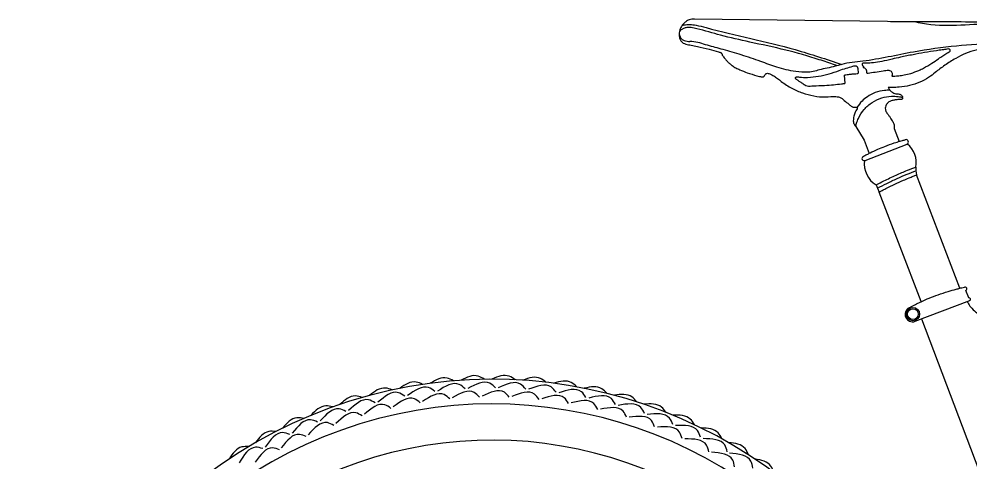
# Model space of a CAD drawing. Header units: millimetres. Extents: x -1488 to 354, y -1 to 1042.
# Drawn here: x -1484 to -795, y 627 to 949 of the extents above; entities that cross this region are included whole.
import ezdxf

# ---------------------------------------------------------------- set-up
doc = ezdxf.new("R2010")
doc.units = ezdxf.units.MM
doc.layers.add('ceco.net 420', color=7, linetype='Continuous')

msp = doc.modelspace()

# ---------------------------------------------------------------- linework, layer by layer
at = {"layer": 'ceco.net 420'}
for points in [[(-855.57, 946.73), (-995.3, 948.62)], [(-886.92, 907.95), (-886.38, 902.07)], [(-878.6, 870.83), (-872.47, 860.92), (-868.91, 851.39)], [(-850.7, 869.51), (-847.16, 860.04)], [(-871.79, 846.29), (-841.45, 857.99)], [(-834.95, 841.52), (-834.97, 838.79), (-834.5, 835.78)], [(-803.14, 753.79), (-834.5, 835.78)], [(-863.75, 828.54), (-862.78, 826.18), (-861.64, 823.4)], [(-831.15, 744.07), (-861.55, 823.44)], [(-796.69, 746.77), (-798.91, 752.18)], [(-835.63, 729.86), (-796.05, 744.9)], [(-830.88, 731.67), (-768.56, 567.35)]]:
    msp.add_lwpolyline(points, dxfattribs=at)
for radius in [4.83, 3.91]:
    msp.add_circle((-837.18, 735.04), radius, dxfattribs=at)
for centre, radius, start, end in [((-842.15, 859.61), 1.76, 293.37576, 106.84584), ((-852.2, 844.55), 17.51, 350.00072, 50.93675), ((-872.43, 847.78), 1.62, 122.39203, 292.96029), ((-854.65, 843.74), 17.72, 172.10125, 239.11817), ((-799.32, 753.37), 1.25, 288.91012, 109.46849), ((-796.4, 745.83), 0.99, 288.61473, 107.3755), ((-837.48, 734.87), 5.35, 117.96226, 290.31386), ((-1141.88, 345.32), 342.61, 30.05739, 339.95745), ((-1141.88, 345.32), 324.72, 30.25968, 337.84604), ((-1141.88, 345.32), 298.54, 30.59964, 334.59776)]:
    msp.add_arc(centre, radius, start, end, dxfattribs=at)
for points in [[(-995.3, 948.62), (-997.15, 948.48), (-999.2, 948.11), (-1001.66, 946.64), (-1003.26, 945.27), (-1004.22, 944.12), (-1005.41, 942.04), (-1006.23, 939.66), (-1006.41, 937.76), (-1005.95, 936.38), (-1004.74, 934.27), (-1002.78, 933.16), (-998.69, 932.29)], [(-1004.29, 944.03), (-1002.78, 944.35), (-998.76, 944.64), (-994.15, 944.17), (-987, 942.45), (-922.36, 926.46), (-888.76, 915.77)], [(-776.91, 931.27), (-776.31, 930.13), (-775.14, 928.52), (-773.28, 926.76), (-769.65, 924.85), (-766.05, 924.25), (-760.57, 924.42), (-752.41, 924.93), (-745.95, 925.51), (-741.1, 925.52), (-736.66, 924.97), (-732.79, 924.03), (-730.75, 923.64), (-727.37, 923.73), (-725.9, 924.53), (-725.01, 926.22), (-724.61, 929.21), (-725.03, 932.25), (-726.73, 936.05), (-730.28, 939.79), (-737.96, 943.29), (-746.41, 945.5), (-755.78, 946.42), (-773.41, 946.41), (-789.8, 946.41), (-814.57, 946.57), (-837.54, 946.67), (-855.57, 946.73)], [(-892.09, 914.82), (-893.92, 915.47), (-904.96, 919.19), (-929.21, 926.14), (-955.35, 931.95), (-976.43, 936.95), (-993.55, 941.55), (-997.77, 942.39), (-1000.93, 942.46), (-1003.21, 941.8), (-1004.95, 940.8), (-1006.22, 939.69)], [(-1006.28, 937.22), (-1006.34, 936.66), (-1006.32, 935.79), (-1005.99, 934.31), (-1004.93, 932.49), (-1003.49, 931.25), (-1001.6, 930.51), (-997.68, 929.71), (-993.25, 928.75), (-984.78, 926.7), (-977.9, 924.84), (-976.96, 924.57), (-976.35, 924.34), (-975.87, 923.98), (-975.52, 923.54), (-975.28, 922.97), (-975.22, 922.54), (-974.96, 922.14), (-974.4, 921.28), (-973.43, 920.01), (-971.7, 918.04), (-970.09, 916.52), (-968.03, 914.91), (-965.41, 913.28), (-962.61, 911.95), (-957.08, 909.76), (-950.27, 907.64), (-948.32, 907.14), (-947.52, 906.95), (-946.58, 906.74), (-945.83, 906.77), (-945.1, 907.13), (-944.68, 907.59), (-944.43, 908.12), (-943.99, 908.71), (-943.38, 909.13), (-942.5, 909.34), (-941.47, 909.12), (-940.35, 908.63), (-939.32, 908.14), (-937.95, 907.41), (-935.23, 905.64), (-932.48, 903.46), (-924.92, 898.5), (-917.14, 895.1), (-908.9, 893), (-900.52, 892.25), (-892.9, 892.52), (-889.42, 891.61), (-886.02, 888.96), (-882.83, 886.4), (-881.02, 884.97), (-880.07, 884.75), (-879.22, 884.8), (-878.68, 884.96), (-878.09, 884.87), (-877.73, 884.57), (-877.53, 884.08), (-877.6, 883.6), (-878.4, 882.3), (-879.51, 879.87), (-880.22, 876.65), (-880.08, 873.35), (-878.6, 870.83)], [(-778.31, 931.18), (-777.71, 930.84), (-777.17, 930.12), (-777.01, 929.44), (-777.13, 928.62), (-777.54, 927.96), (-778.12, 927.53), (-778.7, 927.35), (-779.9, 927.33), (-782.37, 927.26), (-785.84, 926.98), (-791.25, 926.1), (-799.06, 923.74), (-806.17, 920.13), (-814.12, 915.15), (-820.97, 909.93), (-825.79, 906.35), (-832.24, 902.93), (-839.55, 900.51), (-847.09, 899.29), (-852.12, 899.12), (-854.97, 899.18)], [(-852.32, 907.39), (-852.09, 908.74), (-852.38, 909.9), (-853.03, 910.82), (-854.06, 911.48), (-855.04, 911.68), (-856.82, 911.42), (-858.75, 911.13), (-864.52, 910.28), (-869.63, 909.52), (-870.21, 909.44), (-870.57, 909.6), (-870.72, 909.96), (-870.73, 911), (-870.92, 911.7), (-871.19, 912.26), (-871.91, 913.06), (-872.61, 913.48), (-873.1, 913.66), (-873.03, 914.1), (-873.22, 914.63), (-873.59, 914.94), (-873.92, 915.4), (-873.8, 916.22), (-873.41, 916.58), (-872.59, 916.61), (-870.96, 916.61), (-865.74, 916.94), (-859.76, 917.88), (-852.31, 919.61), (-846.18, 920.97), (-837.07, 922.81), (-828.84, 924.31), (-820.12, 925.72), (-815.98, 926.33), (-812.52, 926.81), (-810.94, 926.93), (-810.37, 926.55), (-810.14, 925.95), (-810.29, 925.33), (-810.81, 924.87), (-812.52, 923.93), (-815.56, 922.05), (-818.55, 919.93), (-823.38, 916.59), (-829.51, 913.1), (-832.86, 911.47), (-838.7, 909.31), (-843.51, 908.13), (-847.26, 907.6), (-849.15, 907.46), (-851.23, 907.34), (-852.32, 907.39)], [(-797.88, 744.2), (-797.02, 742.59), (-794.57, 739.27), (-790.38, 735.68), (-776.74, 730.48), (-756.99, 724.57), (-731.47, 717.98), (-709.01, 714.56), (-690.83, 715.25), (-675.26, 719.85), (-648.84, 733.77), (-615.46, 751.38), (-586.71, 766.18), (-554.6, 782.3), (-515.84, 801.21), (-478.49, 818.87), (-439.29, 836.81), (-398.21, 854.99), (-355.24, 873.32), (-320.35, 887.7), (-307.02, 893.07), (-304.43, 897.86), (-303.2, 903.48), (-303.24, 906.72), (-303.24, 909.97), (-304.37, 912.77), (-304.02, 915.7), (-302.83, 918.4), (-300.77, 920.84)], [(-919.7, 903.77), (-920.65, 904.39), (-921.49, 904.93), (-921.84, 905.17), (-922.1, 905.54), (-922.15, 905.99), (-921.99, 906.45), (-921.57, 906.8), (-920.85, 906.83), (-919.39, 906.64), (-913.39, 906.38), (-905.58, 907.29), (-897.88, 908.93), (-890.53, 911.35), (-885.54, 913.04), (-880.78, 914.45), (-878.93, 914.83), (-877.56, 914.27), (-877.13, 912.76), (-876.9, 910.66), (-876.89, 909.9), (-876.91, 909.43), (-877.19, 909.03), (-877.57, 908.91), (-879.33, 908.81), (-881.98, 908.59), (-884.85, 908.25), (-886.83, 907.97)], [(-919.7, 903.77), (-917.83, 902.56), (-916.54, 901.72), (-915.38, 900.92), (-913.8, 900.31), (-909.21, 900.28), (-901.21, 900.56), (-894.57, 901.07), (-888.78, 901.73), (-886.38, 902.07)], [(-853.73, 897.06), (-857.69, 896.96), (-864.39, 895.41), (-870.17, 892.42), (-874, 889.26), (-877.74, 884.58)], [(-878.6, 870.83), (-877.99, 873.2), (-876.62, 876.75), (-872.51, 883.13), (-866.63, 888.27), (-859.74, 891.51), (-852.72, 892.74), (-847.79, 892.5), (-844.6, 891.87)], [(-873.29, 849.15), (-870.46, 850.59), (-868.21, 851.74), (-862.58, 854.38), (-857.52, 856.49), (-850.71, 858.93), (-846.45, 860.25), (-844.75, 860.73), (-843.6, 861.05), (-842.66, 861.3)], [(-862.78, 826.18), (-856.05, 829.67), (-848.55, 833.22), (-841.36, 836.3), (-834.97, 838.79)], [(-861.64, 823.4), (-860, 824.27), (-857.61, 825.52), (-850.26, 829.14), (-844.06, 831.92), (-839.96, 833.64), (-836.91, 834.86), (-834.51, 835.79)], [(-839.99, 739.6), (-838.08, 740.62), (-834.46, 742.55), (-831.17, 744.06), (-825.3, 746.64), (-818.97, 749.08), (-811.65, 751.5), (-805.78, 753.14), (-803.14, 753.79), (-801.63, 754.14), (-799.73, 754.54)], [(-1183.4, 679.1), (-1187.87, 681.91), (-1203.15, 676.04)], [(-1161.49, 681.1), (-1165.75, 684.2), (-1181.39, 679.33)], [(-1139.48, 681.66), (-1143.54, 685.04), (-1159.46, 681.2)], [(-1117.49, 680.78), (-1121.32, 684.42), (-1137.45, 681.63)], [(-1095.6, 678.47), (-1099.18, 682.35), (-1115.46, 680.62)], [(-1205.15, 675.66), (-1209.78, 678.19), (-1224.65, 671.32)], [(-1194, 670.96), (-1198.2, 673.8), (-1213.48, 667.92)], [(-1172.59, 673.67), (-1176.59, 676.78), (-1192.23, 671.92)], [(-1151.05, 674.97), (-1154.84, 678.35), (-1170.76, 674.51)], [(-1129.47, 674.87), (-1133.03, 678.48), (-1149.16, 675.69)], [(-1107.94, 673.35), (-1111.26, 677.19), (-1127.54, 675.46)], [(-1086.56, 670.43), (-1089.62, 674.47), (-1105.98, 673.82)], [(-1073.91, 674.73), (-1077.23, 678.83), (-1093.59, 678.18)], [(-1052.51, 669.58), (-1055.56, 673.89), (-1071.92, 674.31)], [(-1226.62, 670.82), (-1231.41, 673.03), (-1245.79, 665.21)], [(-1215.19, 666.85), (-1219.56, 669.42), (-1234.42, 662.55)], [(-1065.41, 666.11), (-1068.2, 670.35), (-1084.57, 670.77)], [(-1031.5, 663.04), (-1034.25, 667.54), (-1050.56, 669.03)], [(-1247.72, 664.58), (-1252.65, 666.48), (-1266.49, 657.73)], [(-1236.06, 661.37), (-1240.59, 663.64), (-1254.97, 655.82)], [(-1044.6, 660.43), (-1047.1, 664.84), (-1063.41, 666.32)], [(-1024.2, 653.39), (-1026.41, 657.95), (-1042.58, 660.5)], [(-1010.95, 655.14), (-1013.41, 659.81), (-1029.58, 662.36)], [(-1268.38, 656.97), (-1273.42, 658.54), (-1286.66, 648.91)], [(-1256.53, 654.53), (-1261.2, 656.51), (-1275.04, 647.76)], [(-1288.49, 648.03), (-1293.62, 649.27), (-1306.2, 638.79)], [(-1276.51, 646.37), (-1281.3, 648.04), (-1294.54, 638.4)], [(-1004.3, 645.03), (-1006.21, 649.73), (-1022.18, 653.33)], [(-990.97, 645.91), (-993.11, 650.74), (-1009.08, 654.34)], [(-984.99, 635.39), (-986.59, 640.21), (-1002.29, 644.85)], [(-971.63, 635.4), (-973.46, 640.35), (-989.16, 644.99)], [(-1307.98, 637.8), (-1313.18, 638.69), (-1325.04, 627.41)], [(-1295.91, 636.92), (-1300.8, 638.27), (-1313.38, 627.79)], [(-966.36, 624.51), (-967.63, 629.42), (-983, 635.07)], [(-953.02, 623.64), (-954.52, 628.71), (-969.89, 634.36)]]:
    msp.add_spline(points, degree=3, dxfattribs=at)
for points, knots in [([(-834.97, 946.66), (-834.42, 946.51), (-817.88, 942.16), (-792.92, 946.28), (-765.75, 944.36), (-752.02, 943.36), (-742.88, 941.11), (-736.59, 936.1), (-733.58, 931.66), (-732.89, 928.72), (-733.06, 927.68), (-733.57, 926.93), (-734.24, 926.48), (-735.16, 926.23), (-736.75, 926.77), (-740.69, 927.38), (-746.58, 928.76), (-755.51, 930.91), (-765.65, 931.88), (-782.89, 930.97), (-806.48, 929.26), (-838.75, 924.98), (-866.1, 918.41), (-884.95, 916.99), (-894.75, 913.98), (-902.92, 912.46), (-912.79, 909.58), (-923.81, 910.69), (-935.3, 913.3), (-948.13, 918.31), (-961.06, 922.55), (-973.93, 926.57), (-985.89, 929.3), (-993.82, 932.37), (-998.18, 932.3), (-998.69, 932.29)], [6.099771, 6.099771, 6.099771, 6.099771, 7.822769, 57.58382, 78.963746, 89.639663, 98.984618, 106.585847, 113.309965, 114.571221, 115.534295, 116.369539, 117.225741, 117.905083, 119.16835, 122.07394, 129.984728, 137.240291, 149.625431, 160.339619, 189.023922, 220.575548, 257.84914, 273.348755, 276.874774, 288.543315, 298.35269, 307.321164, 321.342276, 333.664822, 348.55827, 362.214282, 374.008245, 385.537693, 387.063943, 387.063943, 387.063943, 387.063943]), ([(-854.97, 899.18), (-854.86, 898.92), (-854.62, 898.32), (-854.06, 897.44), (-853.14, 896.36), (-851.88, 895.39), (-850.31, 894.71), (-848.74, 894.37), (-847.32, 894.5), (-846.19, 894.08), (-845.44, 893.51), (-844.98, 892.89), (-844.72, 892.33), (-844.57, 891.84), (-844.56, 891.26), (-844.84, 890.74), (-845.26, 890.41), (-845.96, 890.22), (-847.33, 890.38), (-849.32, 890.16), (-851.66, 889.76), (-853.74, 889.22), (-855.4, 888.06), (-856.5, 886.64), (-857.14, 884.94), (-857.22, 883.43), (-856.91, 882.17), (-856.35, 881.09), (-855.35, 879.84), (-854.26, 878.25), (-853.12, 876.53), (-852.01, 874.75), (-851.05, 873.12), (-850.73, 871.55), (-850.73, 870.55), (-850.75, 869.89), (-850.72, 869.6), (-850.7, 869.5)], [0, 0, 0, 0, 0.841302, 1.9258, 3.121709, 5.08245, 6.639315, 8.218659, 9.853766, 10.83578, 11.741878, 12.654276, 13.108213, 13.590161, 14.191288, 14.790485, 15.303644, 15.750377, 16.917751, 19.3905, 21.721761, 24.069458, 25.752423, 27.687217, 29.389007, 31.124425, 32.139498, 33.242372, 34.744394, 36.941968, 39.014952, 40.922402, 43.259083, 44.628129, 45.664323, 46.274237, 46.568122, 46.568122, 46.568122, 46.568122]), ([(-863.75, 828.54), (-861.92, 829.51), (-857.16, 832.03), (-849.64, 835.59), (-841.85, 838.92), (-837.03, 840.74), (-834.95, 841.51)], [0, 0, 0, 0, 6.209036, 16.162867, 24.946287, 31.611977, 31.611977, 31.611977, 31.611977]), ([(-1169.93, 686.77), (-1171.47, 687.65), (-1176.95, 690.45), (-1182.63, 687.61), (-1186.72, 684.97)], [1.290026, 1.290026, 1.290026, 1.290026, 6.384144, 19.446481, 19.446481, 19.446481, 19.446481]), ([(-1147.54, 687.87), (-1149.02, 688.85), (-1154.31, 692), (-1160.15, 689.54), (-1164.41, 687.18)], [1.290026, 1.290026, 1.290026, 1.290026, 6.384144, 19.446481, 19.446481, 19.446481, 19.446481]), ([(-1125.13, 687.51), (-1126.53, 688.58), (-1131.61, 692.07), (-1137.6, 690), (-1142.01, 687.92)], [1.290026, 1.290026, 1.290026, 1.290026, 6.384144, 19.446481, 19.446481, 19.446481, 19.446481]), ([(-1102.78, 685.68), (-1104.12, 686.84), (-1108.95, 690.66), (-1115.06, 688.98), (-1119.6, 687.2)], [1.290026, 1.290026, 1.290026, 1.290026, 6.384144, 19.446481, 19.446481, 19.446481, 19.446481]), ([(-1192.21, 684.2), (-1193.8, 684.98), (-1199.45, 687.42), (-1204.92, 684.21), (-1208.84, 681.31)], [1.290026, 1.290026, 1.290026, 1.290026, 6.384144, 19.446481, 19.446481, 19.446481, 19.446481]), ([(-1080.6, 682.4), (-1081.86, 683.64), (-1086.43, 687.77), (-1092.65, 686.49), (-1097.29, 685.01)], [1.290026, 1.290026, 1.290026, 1.290026, 6.384144, 19.446481, 19.446481, 19.446481, 19.446481]), ([(-1058.69, 677.67), (-1059.86, 678.99), (-1064.15, 683.41), (-1070.44, 682.54), (-1075.16, 681.36)], [1.290026, 1.290026, 1.290026, 1.290026, 6.384144, 19.446481, 19.446481, 19.446481, 19.446481]), ([(-1236.01, 674.74), (-1237.69, 675.3), (-1243.61, 676.97), (-1248.62, 673.08), (-1252.13, 669.7)], [1.290026, 1.290026, 1.290026, 1.290026, 6.384144, 19.446481, 19.446481, 19.446481, 19.446481]), ([(-1214.26, 680.19), (-1215.9, 680.86), (-1221.7, 682.92), (-1226.95, 679.36), (-1230.67, 676.21)], [1.290026, 1.290026, 1.290026, 1.290026, 6.384144, 19.446481, 19.446481, 19.446481, 19.446481]), ([(-1037.13, 671.52), (-1038.21, 672.91), (-1042.21, 677.6), (-1048.53, 677.15), (-1053.33, 676.28)], [1.290026, 1.290026, 1.290026, 1.290026, 6.384144, 19.446481, 19.446481, 19.446481, 19.446481]), ([(-1257.35, 667.87), (-1259.06, 668.32), (-1265.09, 669.61), (-1269.83, 665.4), (-1273.11, 661.79)], [1.290026, 1.290026, 1.290026, 1.290026, 6.384144, 19.446481, 19.446481, 19.446481, 19.446481]), ([(-1016.02, 663.97), (-1017.01, 665.43), (-1020.69, 670.37), (-1027.03, 670.33), (-1031.87, 669.78)], [1.290026, 1.290026, 1.290026, 1.290026, 6.384144, 19.446481, 19.446481, 19.446481, 19.446481]), ([(-995.45, 655.05), (-996.34, 656.58), (-999.69, 661.75), (-1006.02, 662.12), (-1010.89, 661.89)], [1.290026, 1.290026, 1.290026, 1.290026, 6.384144, 19.446481, 19.446481, 19.446481, 19.446481]), ([(-1278.2, 659.63), (-1279.94, 659.97), (-1286.03, 660.86), (-1290.49, 656.35), (-1293.52, 652.53)], [1.290026, 1.290026, 1.290026, 1.290026, 6.384144, 19.446481, 19.446481, 19.446481, 19.446481]), ([(-1298.47, 650.04), (-1300.22, 650.26), (-1306.36, 650.75), (-1310.51, 645.96), (-1313.29, 641.96)], [1.290026, 1.290026, 1.290026, 1.290026, 6.384144, 19.446481, 19.446481, 19.446481, 19.446481]), ([(-975.5, 644.81), (-976.29, 646.39), (-979.3, 651.77), (-985.59, 652.56), (-990.46, 652.65)], [1.290026, 1.290026, 1.290026, 1.290026, 6.384144, 19.446481, 19.446481, 19.446481, 19.446481]), ([(-956.27, 633.29), (-956.96, 634.92), (-959.6, 640.48), (-965.83, 641.68), (-970.69, 642.08)], [1.290026, 1.290026, 1.290026, 1.290026, 6.384144, 19.446481, 19.446481, 19.446481, 19.446481]), ([(-1318.06, 639.15), (-1319.83, 639.26), (-1325.99, 639.34), (-1329.81, 634.29), (-1332.33, 630.11)], [1.290026, 1.290026, 1.290026, 1.290026, 6.384144, 19.446481, 19.446481, 19.446481, 19.446481]), ([(-937.84, 620.53), (-938.41, 622.2), (-940.69, 627.93), (-946.82, 629.53), (-951.64, 630.25)], [1.290026, 1.290026, 1.290026, 1.290026, 6.384144, 19.446481, 19.446481, 19.446481, 19.446481])]:
    msp.add_open_spline(points, degree=3, knots=knots, dxfattribs=at)

doc.saveas('drawing.dxf')
